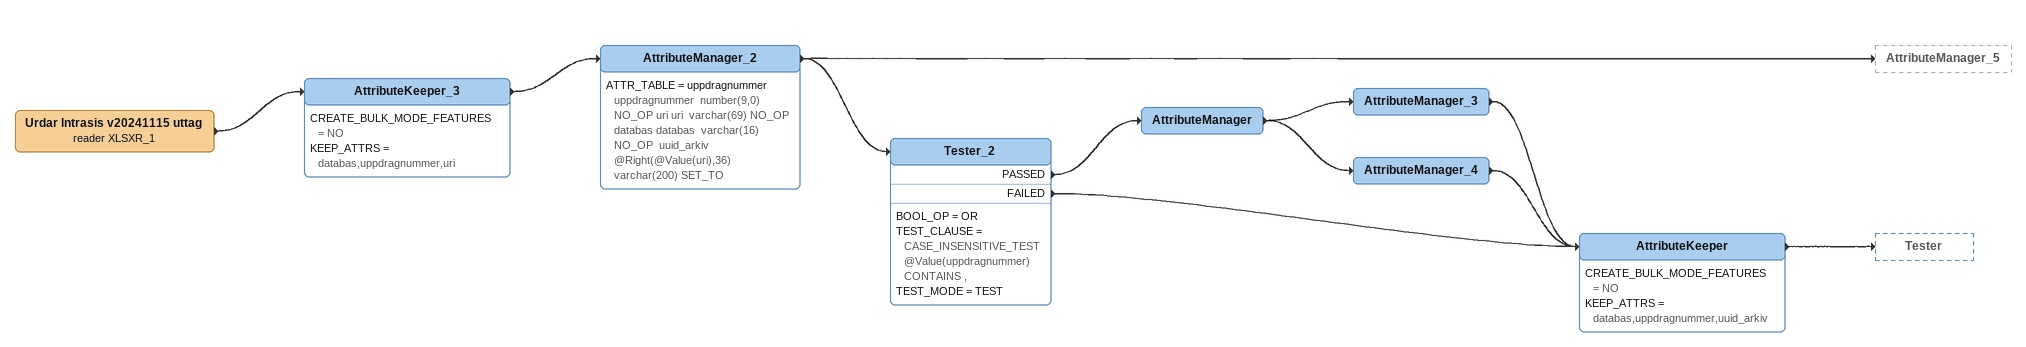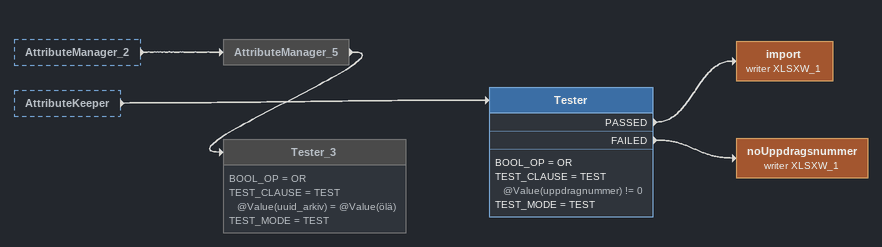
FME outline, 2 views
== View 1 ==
Urdar Intrasis v20241115 uttag (reader XLSXR_1)
    -> AttributeKeeper_3
AttributeKeeper_3
    CREATE_BULK_MODE_FEATURES = NO
    KEEP_ATTRS = databas,uppdragnummer,uri
    -> AttributeManager_2
AttributeManager_2
    ATTR_TABLE = uppdragnummer uppdragnummer  number(9,0) NO_OP uri uri  varchar(69) NO_OP databas databas  varchar(16) NO_OP  uuid_arkiv @Right(@Value(uri),36) varchar(200) SET_TO
    -> Tester_2
    -> AttributeManager_5
Tester_2
    BOOL_OP = OR
    TEST_CLAUSE = CASE_INSENSITIVE_TEST @Value(uppdragnummer) CONTAINS ,
    TEST_MODE = TEST
    PASSED -> AttributeManager
    FAILED -> AttributeKeeper
AttributeManager
    -> AttributeManager_3
    -> AttributeManager_4
AttributeManager_3
    -> AttributeKeeper
AttributeManager_4
    -> AttributeKeeper
AttributeKeeper
    CREATE_BULK_MODE_FEATURES = NO
    KEEP_ATTRS = databas,uppdragnummer,uuid_arkiv
    -> Tester

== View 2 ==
AttributeManager_2 [outside]
    -> AttributeManager_5
AttributeKeeper [outside]
    -> Tester
Tester
    BOOL_OP = OR
    TEST_CLAUSE = TEST @Value(uppdragnummer) != 0
    TEST_MODE = TEST
    PASSED -> import (writer XLSXW_1)
    FAILED -> noUppdragsnummer (writer XLSXW_1)
import (writer XLSXW_1)
noUppdragsnummer (writer XLSXW_1)
AttributeManager_5 [off]
    -> Tester_3
Tester_3 [off]
    BOOL_OP = OR
    TEST_CLAUSE = TEST @Value(uuid_arkiv) = @Value(ölä)
    TEST_MODE = TEST
